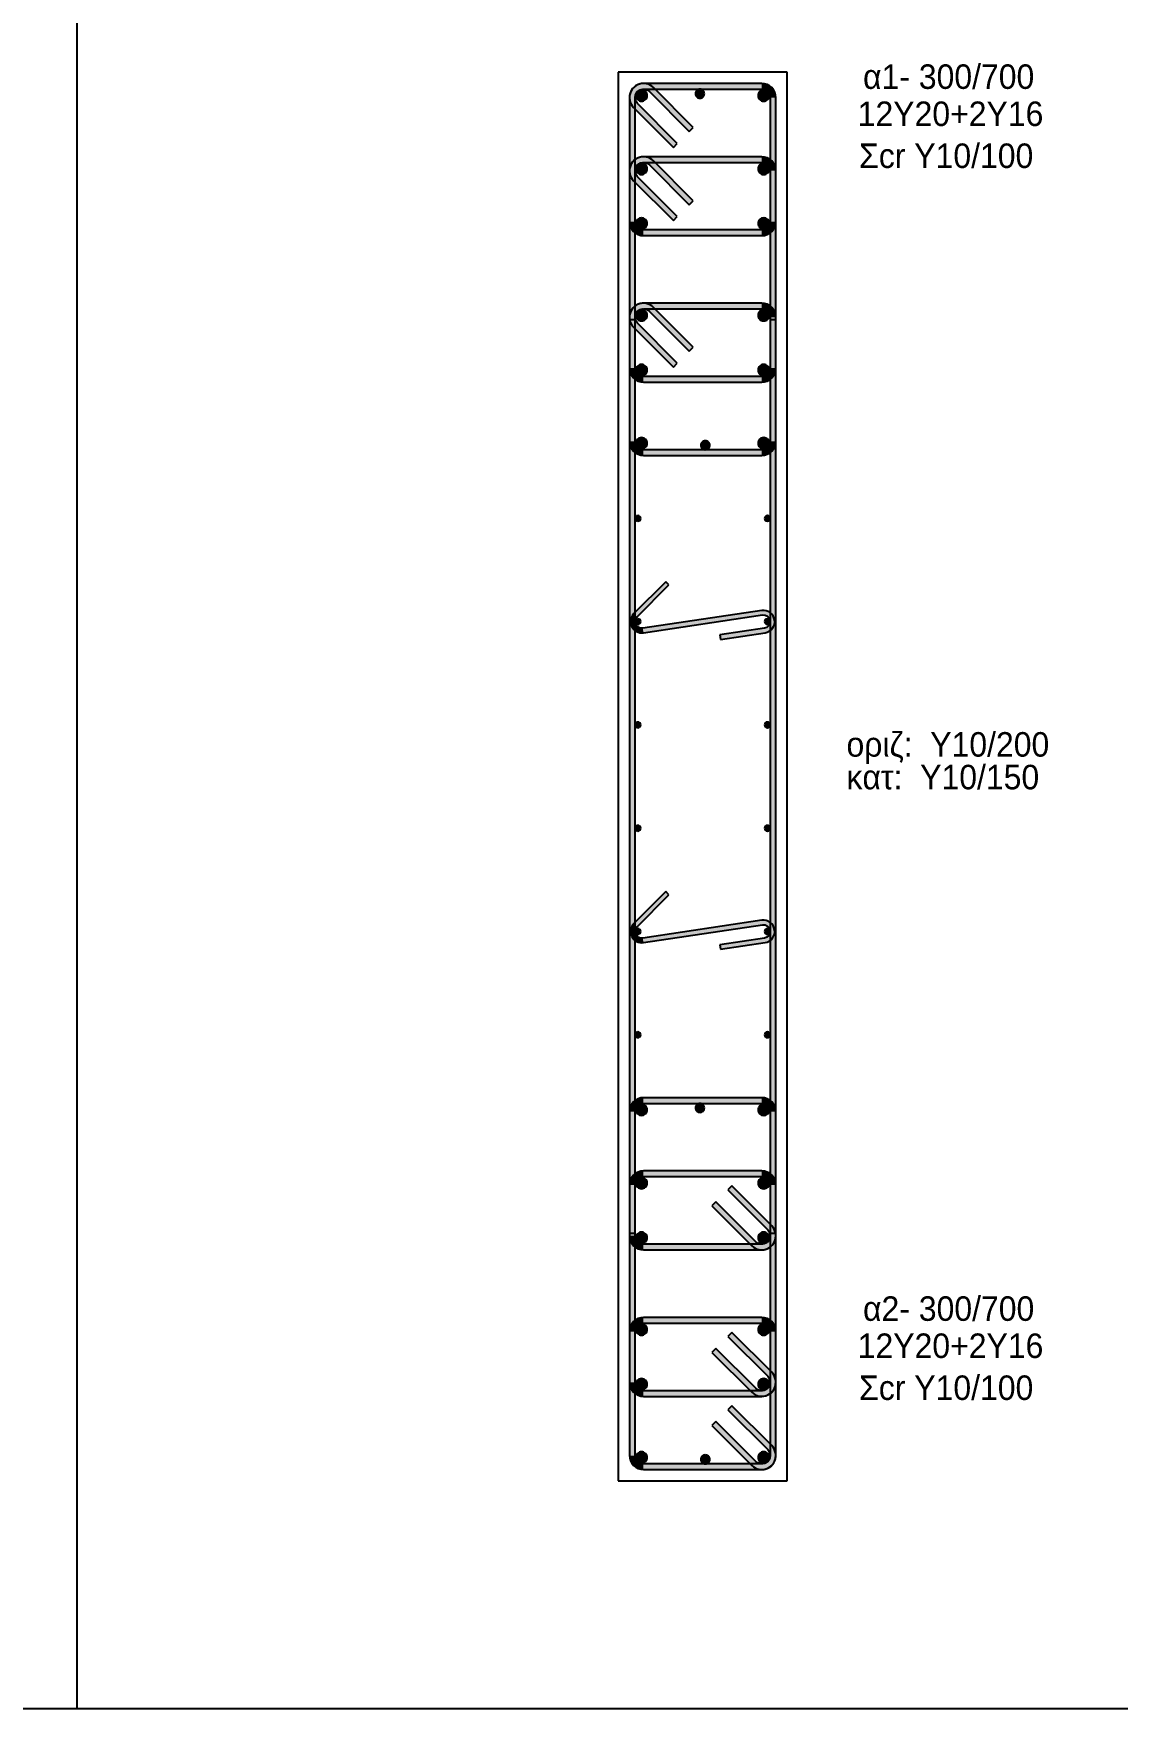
# Model space of a CAD drawing. Header units: millimetres. Extents: x -2171 to 1563, y -1758 to -1505.
# Drawn here: x -260.04 to -250.41, y -1615.62 to -1600.76 of the extents above; entities that cross this region are included whole.
import ezdxf

# ---------------------------------------------------------------- set-up
doc = ezdxf.new("R2010")
doc.units = ezdxf.units.MM
for name, color, linetype in [('Col_Det', 7, 'Continuous'), ('Col_Det_Fill', 7, 'Continuous'), ('Geo_Col_Pro_1', 7, 'Continuous')]:
    doc.layers.add(name, color=color, linetype=linetype)
doc.styles.add('S1Arl22_b_934_161', font='arial.ttf', dxfattribs={"width": 0.933629, "height": 0.002175})

msp = doc.modelspace()

# ---------------------------------------------------------------- hatches: boundary and pattern name
at = {"layer": 'Col_Det_Fill'}
for color, points in [(252, [(-254.5687, -1601.2713), (-254.5333, -1601.2359, 0.6681786), (-254.7467, -1601.3243), (-254.6967, -1601.3243, -0.6681786)]), (252, [(-254.6217, -1601.2493), (-254.6217, -1601.1993, 0.6681786), (-254.7101, -1601.4127), (-254.6748, -1601.3773, -0.6681786)]), (252, [(-253.5717, -1601.2493), (-253.5717, -1601.1993), (-254.6217, -1601.1993), (-254.6217, -1601.2493)]), (252, [(-254.2151, -1601.6248), (-254.1798, -1601.5895), (-254.5333, -1601.2359), (-254.5687, -1601.2713)]), (252, [(-253.4967, -1601.3243), (-253.4467, -1601.3243, 0.4142136), (-253.5717, -1601.1993), (-253.5717, -1601.2493, -0.4142136)]), (252, [(-254.6967, -1601.3243), (-254.7467, -1601.3243), (-254.7467, -1604.3743), (-254.6967, -1604.3743)]), (252, [(-254.6748, -1601.3773), (-254.7101, -1601.4127), (-254.3566, -1601.7662), (-254.3212, -1601.7309)]), (12, [(-254.6394, -1601.2566, 0.4142136), (-254.6894, -1601.3066, 0.4142136), (-254.6394, -1601.3566, 0.4142136), (-254.5894, -1601.3066, 0.4142136)]), (12, [(-254.1209, -1601.2493, 0.4142136), (-254.1609, -1601.2893, 0.4142136), (-254.1209, -1601.3293, 0.4142136), (-254.0809, -1601.2893, 0.4142136)]), (12, [(-253.5541, -1601.2566, 0.4142136), (-253.6041, -1601.3066, 0.4142136), (-253.5541, -1601.3566, 0.4142136), (-253.5041, -1601.3066, 0.4142136)]), (252, [(-253.4967, -1604.3743), (-253.4467, -1604.3743), (-253.4467, -1601.3243), (-253.4967, -1601.3243)]), (252, [(-254.5687, -1601.9213), (-254.5333, -1601.8859, 0.6681786), (-254.7467, -1601.9743), (-254.6967, -1601.9743, -0.6681786)]), (252, [(-254.6217, -1601.8993), (-254.6217, -1601.8493, 0.6681786), (-254.7101, -1602.0627), (-254.6748, -1602.0273, -0.6681786)]), (252, [(-254.6967, -1601.9743), (-254.7467, -1601.9743), (-254.7467, -1602.4243), (-254.6967, -1602.4243)]), (56, [(-254.6394, -1601.9066, 0.4142136), (-254.6894, -1601.9566, 0.4142136), (-254.6394, -1602.0066, 0.4142136), (-254.5894, -1601.9566, 0.4142136)]), (252, [(-253.5717, -1601.8993), (-253.5717, -1601.8493), (-254.6217, -1601.8493), (-254.6217, -1601.8993)]), (252, [(-254.2151, -1602.2748), (-254.1798, -1602.2395), (-254.5333, -1601.8859), (-254.5687, -1601.9213)]), (56, [(-253.5541, -1601.9066, 0.4142136), (-253.6041, -1601.9566, 0.4142136), (-253.5541, -1602.0066, 0.4142136), (-253.5041, -1601.9566, 0.4142136)]), (252, [(-253.4967, -1601.9743), (-253.4467, -1601.9743, 0.4142136), (-253.5717, -1601.8493), (-253.5717, -1601.8993, -0.4142136)]), (252, [(-253.4967, -1602.4243), (-253.4467, -1602.4243), (-253.4467, -1601.9743), (-253.4967, -1601.9743)]), (252, [(-254.6748, -1602.0273), (-254.7101, -1602.0627), (-254.3566, -1602.4162), (-254.3212, -1602.3809)]), (252, [(-254.6967, -1602.4243), (-254.7467, -1602.4243, 0.4142136), (-254.6217, -1602.5493), (-254.6217, -1602.4993, -0.4142136)]), (56, [(-254.6394, -1602.392, 0.4142136), (-254.6894, -1602.442, 0.4142136), (-254.6394, -1602.492, 0.4142136), (-254.5894, -1602.442, 0.4142136)]), (56, [(-253.5541, -1602.392, 0.4142136), (-253.6041, -1602.442, 0.4142136), (-253.5541, -1602.492, 0.4142136), (-253.5041, -1602.442, 0.4142136)]), (252, [(-253.5717, -1602.4993), (-253.5717, -1602.5493, 0.4142136), (-253.4467, -1602.4243), (-253.4967, -1602.4243, -0.4142136)]), (252, [(-254.6217, -1602.4993), (-254.6217, -1602.5493), (-253.5717, -1602.5493), (-253.5717, -1602.4993)]), (252, [(-254.5687, -1603.2213), (-254.5333, -1603.1859, 0.6681786), (-254.7467, -1603.2743), (-254.6967, -1603.2743, -0.6681786)]), (252, [(-254.6217, -1603.1993), (-254.6217, -1603.1493, 0.6681786), (-254.7101, -1603.3627), (-254.6748, -1603.3273, -0.6681786)]), (252, [(-253.5717, -1603.1993), (-253.5717, -1603.1493), (-254.6217, -1603.1493), (-254.6217, -1603.1993)]), (252, [(-253.4967, -1603.2743), (-253.4467, -1603.2743, 0.4142136), (-253.5717, -1603.1493), (-253.5717, -1603.1993, -0.4142136)]), (252, [(-254.6967, -1603.2743), (-254.7467, -1603.2743), (-254.7467, -1603.7243), (-254.6967, -1603.7243)]), (252, [(-254.6967, -1603.2978), (-254.7467, -1603.2978), (-254.7467, -1611.4008), (-254.6967, -1611.4008)]), (56, [(-254.6394, -1603.2066, 0.4142136), (-254.6894, -1603.2566, 0.4142136), (-254.6394, -1603.3066, 0.4142136), (-254.5894, -1603.2566, 0.4142136)]), (252, [(-254.2151, -1603.5748), (-254.1798, -1603.5395), (-254.5333, -1603.1859), (-254.5687, -1603.2213)]), (56, [(-253.5541, -1603.2066, 0.4142136), (-253.6041, -1603.2566, 0.4142136), (-253.5541, -1603.3066, 0.4142136), (-253.5041, -1603.2566, 0.4142136)]), (252, [(-253.4967, -1603.7243), (-253.4467, -1603.7243), (-253.4467, -1603.2743), (-253.4967, -1603.2743)]), (252, [(-253.4967, -1611.4008), (-253.4467, -1611.4008), (-253.4467, -1603.2978), (-253.4967, -1603.2978)]), (252, [(-254.6748, -1603.3273), (-254.7101, -1603.3627), (-254.3566, -1603.7162), (-254.3212, -1603.6809)]), (252, [(-254.6967, -1603.7243), (-254.7467, -1603.7243, 0.4142136), (-254.6217, -1603.8493), (-254.6217, -1603.7993, -0.4142136)]), (56, [(-254.6394, -1603.692, 0.4142136), (-254.6894, -1603.742, 0.4142136), (-254.6394, -1603.792, 0.4142136), (-254.5894, -1603.742, 0.4142136)]), (56, [(-253.5541, -1603.692, 0.4142136), (-253.6041, -1603.742, 0.4142136), (-253.5541, -1603.792, 0.4142136), (-253.5041, -1603.742, 0.4142136)]), (252, [(-253.5717, -1603.7993), (-253.5717, -1603.8493, 0.4142136), (-253.4467, -1603.7243), (-253.4967, -1603.7243, -0.4142136)]), (252, [(-254.6217, -1603.7993), (-254.6217, -1603.8493), (-253.5717, -1603.8493), (-253.5717, -1603.7993)]), (12, [(-254.6394, -1604.342, 0.4142136), (-254.6894, -1604.392, 0.4142136), (-254.6394, -1604.442, 0.4142136), (-254.5894, -1604.392, 0.4142136)]), (12, [(-253.5541, -1604.342, 0.4142136), (-253.6041, -1604.392, 0.4142136), (-253.5541, -1604.442, 0.4142136), (-253.5041, -1604.392, 0.4142136)]), (252, [(-254.6967, -1604.3743), (-254.7467, -1604.3743, 0.4142136), (-254.6217, -1604.4993), (-254.6217, -1604.4493, -0.4142136)]), (252, [(-254.6217, -1604.4493), (-254.6217, -1604.4993), (-253.5717, -1604.4993), (-253.5717, -1604.4493)]), (12, [(-254.0726, -1604.3693, 0.4142136), (-254.1126, -1604.4093, 0.4142136), (-254.0726, -1604.4493, 0.4142136), (-254.0326, -1604.4093, 0.4142136)]), (252, [(-253.5717, -1604.4493), (-253.5717, -1604.4993, 0.4142136), (-253.4467, -1604.3743), (-253.4967, -1604.3743, -0.4142136)]), (133, [(-254.6717, -1605.0831, 0.4142136), (-254.6467, -1605.0581, 0.4142136), (-254.6717, -1605.0331, 0.4142136), (-254.6967, -1605.0581, 0.4142136)]), (133, [(-253.5217, -1605.0831, 0.4142136), (-253.4967, -1605.0581, 0.4142136), (-253.5217, -1605.0331, 0.4142136), (-253.5467, -1605.0581, 0.4142136)]), (252, [(-254.7074, -1605.9039), (-254.6792, -1605.9322), (-254.3963, -1605.6493), (-254.4246, -1605.621)]), (252, [(-254.6219, -1606.0735), (-254.6278, -1606.0339, -0.7233449), (-254.6792, -1605.9322), (-254.7074, -1605.9039, 0.7233449)]), (133, [(-254.6717, -1605.9996, 0.4142136), (-254.6467, -1605.9746, 0.4142136), (-254.6717, -1605.9496, 0.4142136), (-254.6967, -1605.9746, 0.4142136)]), (252, [(-253.5656, -1605.9152), (-253.5715, -1605.8757), (-254.6278, -1606.0339), (-254.6219, -1606.0735)]), (252, [(-253.5478, -1606.0339), (-253.5419, -1606.0735, 1), (-253.5715, -1605.8757), (-253.5656, -1605.9152, -1)]), (133, [(-253.5217, -1605.9996, 0.4142136), (-253.4967, -1605.9746, 0.4142136), (-253.5217, -1605.9496, 0.4142136), (-253.5467, -1605.9746, 0.4142136)]), (252, [(-253.9434, -1606.0932), (-253.9375, -1606.1327), (-253.5419, -1606.0735), (-253.5478, -1606.0339)]), (133, [(-254.6717, -1606.9161, 0.4142136), (-254.6467, -1606.8911, 0.4142136), (-254.6717, -1606.8661, 0.4142136), (-254.6967, -1606.8911, 0.4142136)]), (133, [(-253.5217, -1606.9161, 0.4142136), (-253.4967, -1606.8911, 0.4142136), (-253.5217, -1606.8661, 0.4142136), (-253.5467, -1606.8911, 0.4142136)]), (133, [(-254.6717, -1607.8326, 0.4142136), (-254.6467, -1607.8076, 0.4142136), (-254.6717, -1607.7826, 0.4142136), (-254.6967, -1607.8076, 0.4142136)]), (133, [(-253.5217, -1607.8326, 0.4142136), (-253.4967, -1607.8076, 0.4142136), (-253.5217, -1607.7826, 0.4142136), (-253.5467, -1607.8076, 0.4142136)]), (252, [(-254.7074, -1608.6533), (-254.6792, -1608.6816), (-254.3963, -1608.3988), (-254.4246, -1608.3705)]), (252, [(-254.6219, -1608.8229), (-254.6278, -1608.7834, -0.7233449), (-254.6792, -1608.6816), (-254.7074, -1608.6533, 0.7233449)]), (252, [(-253.5656, -1608.6647), (-253.5715, -1608.6251), (-254.6278, -1608.7834), (-254.6219, -1608.8229)]), (252, [(-253.5478, -1608.7834), (-253.5419, -1608.8229, 1), (-253.5715, -1608.6251), (-253.5656, -1608.6647, -1)]), (133, [(-254.6717, -1608.7491, 0.4142136), (-254.6467, -1608.7241, 0.4142136), (-254.6717, -1608.6991, 0.4142136), (-254.6967, -1608.7241, 0.4142136)]), (252, [(-253.9434, -1608.8426), (-253.9375, -1608.8822), (-253.5419, -1608.8229), (-253.5478, -1608.7834)]), (133, [(-253.5217, -1608.7491, 0.4142136), (-253.4967, -1608.7241, 0.4142136), (-253.5217, -1608.6991, 0.4142136), (-253.5467, -1608.7241, 0.4142136)]), (133, [(-254.6717, -1609.6656, 0.4142136), (-254.6467, -1609.6406, 0.4142136), (-254.6717, -1609.6156, 0.4142136), (-254.6967, -1609.6406, 0.4142136)]), (133, [(-253.5217, -1609.6656, 0.4142136), (-253.4967, -1609.6406, 0.4142136), (-253.5217, -1609.6156, 0.4142136), (-253.5467, -1609.6406, 0.4142136)]), (252, [(-254.6217, -1610.2493), (-254.6217, -1610.1993, 0.4142136), (-254.7467, -1610.3243), (-254.6967, -1610.3243, -0.4142136)]), (12, [(-254.6394, -1610.3566, 0.4142136), (-254.5894, -1610.3066, 0.4142136), (-254.6394, -1610.2566, 0.4142136), (-254.6894, -1610.3066, 0.4142136)]), (252, [(-253.5717, -1610.2493), (-253.5717, -1610.1993), (-254.6217, -1610.1993), (-254.6217, -1610.2493)]), (12, [(-254.1209, -1610.3293, 0.4142136), (-254.0809, -1610.2893, 0.4142136), (-254.1209, -1610.2493, 0.4142136), (-254.1609, -1610.2893, 0.4142136)]), (12, [(-253.5541, -1610.3566, 0.4142136), (-253.5041, -1610.3066, 0.4142136), (-253.5541, -1610.2566, 0.4142136), (-253.6041, -1610.3066, 0.4142136)]), (252, [(-253.4967, -1610.3243), (-253.4467, -1610.3243, 0.4142136), (-253.5717, -1610.1993), (-253.5717, -1610.2493, -0.4142136)]), (252, [(-254.6967, -1610.3243), (-254.7467, -1610.3243), (-254.7467, -1613.3743), (-254.6967, -1613.3743)]), (252, [(-253.4967, -1613.3743), (-253.4467, -1613.3743), (-253.4467, -1610.3243), (-253.4967, -1610.3243)]), (252, [(-254.6217, -1610.8993), (-254.6217, -1610.8493, 0.4142136), (-254.7467, -1610.9743), (-254.6967, -1610.9743, -0.4142136)]), (252, [(-253.5717, -1610.8993), (-253.5717, -1610.8493), (-254.6217, -1610.8493), (-254.6217, -1610.8993)]), (252, [(-253.4967, -1610.9743), (-253.4467, -1610.9743, 0.4142136), (-253.5717, -1610.8493), (-253.5717, -1610.8993, -0.4142136)]), (252, [(-254.6967, -1610.9743), (-254.7467, -1610.9743), (-254.7467, -1611.4243), (-254.6967, -1611.4243)]), (56, [(-254.6394, -1611.0066, 0.4142136), (-254.5894, -1610.9566, 0.4142136), (-254.6394, -1610.9066, 0.4142136), (-254.6894, -1610.9566, 0.4142136)]), (252, [(-253.5187, -1611.3713), (-253.4833, -1611.3359), (-253.8369, -1610.9824), (-253.8723, -1611.0177)]), (56, [(-253.5541, -1611.0066, 0.4142136), (-253.5041, -1610.9566, 0.4142136), (-253.5541, -1610.9066, 0.4142136), (-253.6041, -1610.9566, 0.4142136)]), (252, [(-253.4967, -1611.4243), (-253.4467, -1611.4243), (-253.4467, -1610.9743), (-253.4967, -1610.9743)]), (252, [(-253.9783, -1611.1238), (-254.0137, -1611.1591), (-253.6601, -1611.5127), (-253.6248, -1611.4773)]), (252, [(-253.5717, -1611.4993), (-253.5717, -1611.5493, 0.6681786), (-253.4833, -1611.3359), (-253.5187, -1611.3713, -0.6681786)]), (252, [(-254.6967, -1611.4243), (-254.7467, -1611.4243, 0.4142136), (-254.6217, -1611.5493), (-254.6217, -1611.4993, -0.4142136)]), (56, [(-254.6394, -1611.492, 0.4142136), (-254.5894, -1611.442, 0.4142136), (-254.6394, -1611.392, 0.4142136), (-254.6894, -1611.442, 0.4142136)]), (252, [(-254.6217, -1611.4993), (-254.6217, -1611.5493), (-253.5717, -1611.5493), (-253.5717, -1611.4993)]), (252, [(-253.6248, -1611.4773), (-253.6601, -1611.5127, 0.6681786), (-253.4467, -1611.4243), (-253.4967, -1611.4243, -0.6681786)]), (56, [(-253.5541, -1611.492, 0.4142136), (-253.5041, -1611.442, 0.4142136), (-253.5541, -1611.392, 0.4142136), (-253.6041, -1611.442, 0.4142136)]), (252, [(-254.6217, -1612.1993), (-254.6217, -1612.1493, 0.4142136), (-254.7467, -1612.2743), (-254.6967, -1612.2743, -0.4142136)]), (56, [(-254.6394, -1612.3066, 0.4142136), (-254.5894, -1612.2566, 0.4142136), (-254.6394, -1612.2066, 0.4142136), (-254.6894, -1612.2566, 0.4142136)]), (252, [(-253.5717, -1612.1993), (-253.5717, -1612.1493), (-254.6217, -1612.1493), (-254.6217, -1612.1993)]), (56, [(-253.5541, -1612.3066, 0.4142136), (-253.5041, -1612.2566, 0.4142136), (-253.5541, -1612.2066, 0.4142136), (-253.6041, -1612.2566, 0.4142136)]), (252, [(-253.4967, -1612.2743), (-253.4467, -1612.2743, 0.4142136), (-253.5717, -1612.1493), (-253.5717, -1612.1993, -0.4142136)]), (252, [(-254.6967, -1612.2743), (-254.7467, -1612.2743), (-254.7467, -1612.7243), (-254.6967, -1612.7243)]), (252, [(-253.5187, -1612.6713), (-253.4833, -1612.6359), (-253.8369, -1612.2824), (-253.8723, -1612.3177)]), (252, [(-253.4967, -1612.7243), (-253.4467, -1612.7243), (-253.4467, -1612.2743), (-253.4967, -1612.2743)]), (252, [(-253.9783, -1612.4238), (-254.0137, -1612.4591), (-253.6601, -1612.8127), (-253.6248, -1612.7773)]), (252, [(-253.5717, -1612.7993), (-253.5717, -1612.8493, 0.6681786), (-253.4833, -1612.6359), (-253.5187, -1612.6713, -0.6681786)]), (252, [(-254.6967, -1612.7243), (-254.7467, -1612.7243, 0.4142136), (-254.6217, -1612.8493), (-254.6217, -1612.7993, -0.4142136)]), (56, [(-254.6394, -1612.792, 0.4142136), (-254.5894, -1612.742, 0.4142136), (-254.6394, -1612.692, 0.4142136), (-254.6894, -1612.742, 0.4142136)]), (252, [(-254.6217, -1612.7993), (-254.6217, -1612.8493), (-253.5717, -1612.8493), (-253.5717, -1612.7993)]), (252, [(-253.6248, -1612.7773), (-253.6601, -1612.8127, 0.6681786), (-253.4467, -1612.7243), (-253.4967, -1612.7243, -0.6681786)]), (56, [(-253.5541, -1612.792, 0.4142136), (-253.5041, -1612.742, 0.4142136), (-253.5541, -1612.692, 0.4142136), (-253.6041, -1612.742, 0.4142136)]), (252, [(-253.5187, -1613.3213), (-253.4833, -1613.2859), (-253.8369, -1612.9324), (-253.8723, -1612.9677)]), (252, [(-253.9783, -1613.0738), (-254.0137, -1613.1091), (-253.6601, -1613.4627), (-253.6248, -1613.4273)]), (252, [(-254.6967, -1613.3743), (-254.7467, -1613.3743, 0.4142136), (-254.6217, -1613.4993), (-254.6217, -1613.4493, -0.4142136)]), (12, [(-254.6394, -1613.442, 0.4142136), (-254.5894, -1613.392, 0.4142136), (-254.6394, -1613.342, 0.4142136), (-254.6894, -1613.392, 0.4142136)]), (12, [(-254.0726, -1613.4493, 0.4142136), (-254.0326, -1613.4093, 0.4142136), (-254.0726, -1613.3693, 0.4142136), (-254.1126, -1613.4093, 0.4142136)]), (252, [(-253.6248, -1613.4273), (-253.6601, -1613.4627, 0.6681786), (-253.4467, -1613.3743), (-253.4967, -1613.3743, -0.6681786)]), (12, [(-253.5541, -1613.442, 0.4142136), (-253.5041, -1613.392, 0.4142136), (-253.5541, -1613.342, 0.4142136), (-253.6041, -1613.392, 0.4142136)]), (252, [(-253.5717, -1613.4493), (-253.5717, -1613.4993, 0.6681786), (-253.4833, -1613.2859), (-253.5187, -1613.3213, -0.6681786)]), (252, [(-254.6217, -1613.4493), (-254.6217, -1613.4993), (-253.5717, -1613.4993), (-253.5717, -1613.4493)])]:
    msp.add_hatch(color=color, dxfattribs=at).paths.add_polyline_path(points)

# ---------------------------------------------------------------- linework, layer by layer
at = {"layer": 'Col_Det', "color": 7}
for points in [[(-253.3467, -1601.0993), (-254.8467, -1601.0993)], [(-254.8467, -1601.0993), (-254.8467, -1613.5993)], [(-253.5717, -1601.1993), (-254.6217, -1601.1993)], [(-254.1798, -1601.5895), (-254.5333, -1601.2359)], [(-253.3467, -1613.5993), (-253.3467, -1601.0993)], [(-254.7467, -1601.3243), (-254.7467, -1604.3743)], [(-254.6967, -1604.3743), (-254.6967, -1601.3243)], [(-254.3212, -1601.7309), (-254.6748, -1601.3773)], [(-254.6217, -1601.2493), (-253.5717, -1601.2493)], [(-254.5687, -1601.2713), (-254.2151, -1601.6248)], [(-253.4967, -1601.3243), (-253.4967, -1604.3743)], [(-253.4467, -1604.3743), (-253.4467, -1601.3243)], [(-254.7101, -1601.4127), (-254.3566, -1601.7662)], [(-254.2151, -1601.6248), (-254.1798, -1601.5895)], [(-254.3566, -1601.7662), (-254.3212, -1601.7309)], [(-254.7467, -1601.9743), (-254.7467, -1602.4243)], [(-254.6967, -1602.4243), (-254.6967, -1601.9743)], [(-253.5717, -1601.8493), (-254.6217, -1601.8493)], [(-254.6217, -1601.8993), (-253.5717, -1601.8993)], [(-254.5687, -1601.9213), (-254.2151, -1602.2748)], [(-254.1798, -1602.2395), (-254.5333, -1601.8859)], [(-253.4967, -1601.9743), (-253.4967, -1602.4243)], [(-253.4467, -1602.4243), (-253.4467, -1601.9743)], [(-254.7101, -1602.0627), (-254.3566, -1602.4162)], [(-254.3212, -1602.3809), (-254.6748, -1602.0273)], [(-254.2151, -1602.2748), (-254.1798, -1602.2395)], [(-254.3566, -1602.4162), (-254.3212, -1602.3809)], [(-253.5717, -1602.4993), (-254.6217, -1602.4993)], [(-254.6217, -1602.5493), (-253.5717, -1602.5493)], [(-253.5717, -1603.1493), (-254.6217, -1603.1493)], [(-254.7467, -1603.2743), (-254.7467, -1603.7243)], [(-254.6967, -1603.2978), (-254.7467, -1603.2978)], [(-254.7467, -1603.2978), (-254.7467, -1611.4008)], [(-254.6967, -1603.7243), (-254.6967, -1603.2743)], [(-254.6967, -1611.4008), (-254.6967, -1603.2978)], [(-254.6217, -1603.1993), (-253.5717, -1603.1993)], [(-254.5687, -1603.2213), (-254.2151, -1603.5748)], [(-254.1798, -1603.5395), (-254.5333, -1603.1859)], [(-253.4967, -1603.2743), (-253.4967, -1603.7243)], [(-253.4467, -1603.2978), (-253.4967, -1603.2978)], [(-253.4967, -1603.2978), (-253.4967, -1611.4008)], [(-253.4467, -1603.7243), (-253.4467, -1603.2743)], [(-253.4467, -1611.4008), (-253.4467, -1603.2978)], [(-254.7101, -1603.3627), (-254.3566, -1603.7162)], [(-254.3212, -1603.6809), (-254.6748, -1603.3273)], [(-254.2151, -1603.5748), (-254.1798, -1603.5395)], [(-254.3566, -1603.7162), (-254.3212, -1603.6809)], [(-253.5717, -1603.7993), (-254.6217, -1603.7993)], [(-254.6217, -1603.8493), (-253.5717, -1603.8493)], [(-253.5717, -1604.4493), (-254.6217, -1604.4493)], [(-254.6217, -1604.4993), (-253.5717, -1604.4993)], [(-254.4246, -1605.621), (-254.7074, -1605.9039)], [(-254.6792, -1605.9322), (-254.3963, -1605.6493)], [(-254.3963, -1605.6493), (-254.4246, -1605.621)], [(-253.5715, -1605.8757), (-254.6278, -1606.0339)], [(-254.6219, -1606.0735), (-253.5656, -1605.9152)], [(-253.5478, -1606.0339), (-253.9434, -1606.0932)], [(-253.9434, -1606.0932), (-253.9375, -1606.1327)], [(-253.9375, -1606.1327), (-253.5419, -1606.0735)], [(-254.4246, -1608.3705), (-254.7074, -1608.6533)], [(-254.3963, -1608.3988), (-254.4246, -1608.3705)], [(-254.6792, -1608.6816), (-254.3963, -1608.3988)], [(-253.5715, -1608.6251), (-254.6278, -1608.7834)], [(-254.6219, -1608.8229), (-253.5656, -1608.6647)], [(-253.5478, -1608.7834), (-253.9434, -1608.8426)], [(-253.9375, -1608.8822), (-253.5419, -1608.8229)], [(-253.9434, -1608.8426), (-253.9375, -1608.8822)], [(-253.5717, -1610.1993), (-254.6217, -1610.1993)], [(-254.6217, -1610.2493), (-253.5717, -1610.2493)], [(-254.7467, -1610.3243), (-254.7467, -1613.3743)], [(-254.6967, -1613.3743), (-254.6967, -1610.3243)], [(-253.4967, -1610.3243), (-253.4967, -1613.3743)], [(-253.4467, -1613.3743), (-253.4467, -1610.3243)], [(-253.5717, -1610.8493), (-254.6217, -1610.8493)], [(-254.6217, -1610.8993), (-253.5717, -1610.8993)], [(-254.7467, -1610.9743), (-254.7467, -1611.4243)], [(-254.6967, -1611.4243), (-254.6967, -1610.9743)], [(-253.8369, -1610.9824), (-253.8723, -1611.0177)], [(-253.8723, -1611.0177), (-253.5187, -1611.3713)], [(-253.4833, -1611.3359), (-253.8369, -1610.9824)], [(-253.4967, -1610.9743), (-253.4967, -1611.4243)], [(-253.4467, -1611.4243), (-253.4467, -1610.9743)], [(-253.9783, -1611.1238), (-254.0137, -1611.1591)], [(-254.0137, -1611.1591), (-253.6601, -1611.5127)], [(-253.6248, -1611.4773), (-253.9783, -1611.1238)], [(-254.7467, -1611.4008), (-254.6967, -1611.4008)], [(-253.5717, -1611.4993), (-254.6217, -1611.4993)], [(-253.4967, -1611.4008), (-253.4467, -1611.4008)], [(-254.6217, -1611.5493), (-253.5717, -1611.5493)], [(-253.5717, -1612.1493), (-254.6217, -1612.1493)], [(-254.6217, -1612.1993), (-253.5717, -1612.1993)], [(-254.7467, -1612.2743), (-254.7467, -1612.7243)], [(-254.6967, -1612.7243), (-254.6967, -1612.2743)], [(-253.8369, -1612.2824), (-253.8723, -1612.3177)], [(-253.8723, -1612.3177), (-253.5187, -1612.6713)], [(-253.4833, -1612.6359), (-253.8369, -1612.2824)], [(-253.4967, -1612.2743), (-253.4967, -1612.7243)], [(-253.4467, -1612.7243), (-253.4467, -1612.2743)], [(-253.9783, -1612.4238), (-254.0137, -1612.4591)], [(-254.0137, -1612.4591), (-253.6601, -1612.8127)], [(-253.6248, -1612.7773), (-253.9783, -1612.4238)], [(-253.5717, -1612.7993), (-254.6217, -1612.7993)], [(-254.6217, -1612.8493), (-253.5717, -1612.8493)], [(-253.8369, -1612.9324), (-253.8723, -1612.9677)], [(-253.8723, -1612.9677), (-253.5187, -1613.3213)], [(-253.4833, -1613.2859), (-253.8369, -1612.9324)], [(-253.9783, -1613.0738), (-254.0137, -1613.1091)], [(-254.0137, -1613.1091), (-253.6601, -1613.4627)], [(-253.6248, -1613.4273), (-253.9783, -1613.0738)], [(-253.5717, -1613.4493), (-254.6217, -1613.4493)], [(-254.6217, -1613.4993), (-253.5717, -1613.4993)], [(-254.8467, -1613.5993), (-253.3467, -1613.5993)]]:
    msp.add_lwpolyline(points, dxfattribs=at)
for points in [[(-254.5333, -1601.2359, 0.6681786), (-254.7467, -1601.3243)], [(-254.6217, -1601.1993, 0.6681786), (-254.7101, -1601.4127)], [(-253.4467, -1601.3243, 0.4142136), (-253.5717, -1601.1993)], [(-254.6967, -1601.3243, -0.6681786), (-254.5687, -1601.2713, -0.6681786)], [(-254.6748, -1601.3773, -0.6681786), (-254.6217, -1601.2493, -0.6681786)], [(-254.6394, -1601.2566, 0.4142136), (-254.6894, -1601.3066, 0.4142136)], [(-254.6894, -1601.3066, 0.4142136), (-254.6394, -1601.3566, 0.4142136)], [(-254.5894, -1601.3066, 0.4142136), (-254.6394, -1601.2566, 0.4142136)], [(-254.6394, -1601.3566, 0.4142136), (-254.5894, -1601.3066, 0.4142136)], [(-254.1209, -1601.2493, 0.4142136), (-254.1609, -1601.2893, 0.4142136)], [(-254.1609, -1601.2893, 0.4142136), (-254.1209, -1601.3293, 0.4142136)], [(-254.0809, -1601.2893, 0.4142136), (-254.1209, -1601.2493, 0.4142136)], [(-254.1209, -1601.3293, 0.4142136), (-254.0809, -1601.2893, 0.4142136)], [(-253.5541, -1601.2566, 0.4142136), (-253.6041, -1601.3066, 0.4142136)], [(-253.6041, -1601.3066, 0.4142136), (-253.5541, -1601.3566, 0.4142136)], [(-253.5717, -1601.2493, -0.4142136), (-253.4967, -1601.3243, -0.4142136)], [(-253.5041, -1601.3066, 0.4142136), (-253.5541, -1601.2566, 0.4142136)], [(-253.5541, -1601.3566, 0.4142136), (-253.5041, -1601.3066, 0.4142136)], [(-254.5333, -1601.8859, 0.6681786), (-254.7467, -1601.9743)], [(-254.6217, -1601.8493, 0.6681786), (-254.7101, -1602.0627)], [(-254.6967, -1601.9743, -0.6681786), (-254.5687, -1601.9213, -0.6681786)], [(-254.6748, -1602.0273, -0.6681786), (-254.6217, -1601.8993, -0.6681786)], [(-254.6394, -1601.9066, 0.4142136), (-254.6894, -1601.9566, 0.4142136)], [(-254.6894, -1601.9566, 0.4142136), (-254.6394, -1602.0066, 0.4142136)], [(-254.5894, -1601.9566, 0.4142136), (-254.6394, -1601.9066, 0.4142136)], [(-254.6394, -1602.0066, 0.4142136), (-254.5894, -1601.9566, 0.4142136)], [(-253.5541, -1601.9066, 0.4142136), (-253.6041, -1601.9566, 0.4142136)], [(-253.6041, -1601.9566, 0.4142136), (-253.5541, -1602.0066, 0.4142136)], [(-253.4467, -1601.9743, 0.4142136), (-253.5717, -1601.8493)], [(-253.5717, -1601.8993, -0.4142136), (-253.4967, -1601.9743, -0.4142136)], [(-253.5041, -1601.9566, 0.4142136), (-253.5541, -1601.9066, 0.4142136)], [(-253.5541, -1602.0066, 0.4142136), (-253.5041, -1601.9566, 0.4142136)], [(-254.7467, -1602.4243, 0.4142136), (-254.6217, -1602.5493)], [(-254.6217, -1602.4993, -0.4142136), (-254.6967, -1602.4243, -0.4142136)], [(-254.6394, -1602.392, 0.4142136), (-254.6894, -1602.442, 0.4142136)], [(-254.5894, -1602.442, 0.4142136), (-254.6394, -1602.392, 0.4142136)], [(-253.5541, -1602.392, 0.4142136), (-253.6041, -1602.442, 0.4142136)], [(-253.5717, -1602.5493, 0.4142136), (-253.4467, -1602.4243)], [(-253.4967, -1602.4243, -0.4142136), (-253.5717, -1602.4993, -0.4142136)], [(-253.5041, -1602.442, 0.4142136), (-253.5541, -1602.392, 0.4142136)], [(-254.6894, -1602.442, 0.4142136), (-254.6394, -1602.492, 0.4142136)], [(-254.6394, -1602.492, 0.4142136), (-254.5894, -1602.442, 0.4142136)], [(-253.6041, -1602.442, 0.4142136), (-253.5541, -1602.492, 0.4142136)], [(-253.5541, -1602.492, 0.4142136), (-253.5041, -1602.442, 0.4142136)], [(-254.5333, -1603.1859, 0.6681786), (-254.7467, -1603.2743)], [(-254.6217, -1603.1493, 0.6681786), (-254.7101, -1603.3627)], [(-253.4467, -1603.2743, 0.4142136), (-253.5717, -1603.1493)], [(-254.6967, -1603.2743, -0.6681786), (-254.5687, -1603.2213, -0.6681786)], [(-254.6748, -1603.3273, -0.6681786), (-254.6217, -1603.1993, -0.6681786)], [(-254.6394, -1603.2066, 0.4142136), (-254.6894, -1603.2566, 0.4142136)], [(-254.6894, -1603.2566, 0.4142136), (-254.6394, -1603.3066, 0.4142136)], [(-254.5894, -1603.2566, 0.4142136), (-254.6394, -1603.2066, 0.4142136)], [(-254.6394, -1603.3066, 0.4142136), (-254.5894, -1603.2566, 0.4142136)], [(-253.5541, -1603.2066, 0.4142136), (-253.6041, -1603.2566, 0.4142136)], [(-253.6041, -1603.2566, 0.4142136), (-253.5541, -1603.3066, 0.4142136)], [(-253.5717, -1603.1993, -0.4142136), (-253.4967, -1603.2743, -0.4142136)], [(-253.5041, -1603.2566, 0.4142136), (-253.5541, -1603.2066, 0.4142136)], [(-253.5541, -1603.3066, 0.4142136), (-253.5041, -1603.2566, 0.4142136)], [(-254.7467, -1603.7243, 0.4142136), (-254.6217, -1603.8493)], [(-254.6217, -1603.7993, -0.4142136), (-254.6967, -1603.7243, -0.4142136)], [(-254.6394, -1603.692, 0.4142136), (-254.6894, -1603.742, 0.4142136)], [(-254.6894, -1603.742, 0.4142136), (-254.6394, -1603.792, 0.4142136)], [(-254.5894, -1603.742, 0.4142136), (-254.6394, -1603.692, 0.4142136)], [(-254.6394, -1603.792, 0.4142136), (-254.5894, -1603.742, 0.4142136)], [(-253.5541, -1603.692, 0.4142136), (-253.6041, -1603.742, 0.4142136)], [(-253.6041, -1603.742, 0.4142136), (-253.5541, -1603.792, 0.4142136)], [(-253.5717, -1603.8493, 0.4142136), (-253.4467, -1603.7243)], [(-253.4967, -1603.7243, -0.4142136), (-253.5717, -1603.7993, -0.4142136)], [(-253.5041, -1603.742, 0.4142136), (-253.5541, -1603.692, 0.4142136)], [(-253.5541, -1603.792, 0.4142136), (-253.5041, -1603.742, 0.4142136)], [(-254.6394, -1604.342, 0.4142136), (-254.6894, -1604.392, 0.4142136)], [(-254.5894, -1604.392, 0.4142136), (-254.6394, -1604.342, 0.4142136)], [(-253.5541, -1604.342, 0.4142136), (-253.6041, -1604.392, 0.4142136)], [(-253.5041, -1604.392, 0.4142136), (-253.5541, -1604.342, 0.4142136)], [(-254.7467, -1604.3743, 0.4142136), (-254.6217, -1604.4993)], [(-254.6217, -1604.4493, -0.4142136), (-254.6967, -1604.3743, -0.4142136)], [(-254.6894, -1604.392, 0.4142136), (-254.6394, -1604.442, 0.4142136)], [(-254.6394, -1604.442, 0.4142136), (-254.5894, -1604.392, 0.4142136)], [(-254.0726, -1604.3693, 0.4142136), (-254.1126, -1604.4093, 0.4142136)], [(-254.1126, -1604.4093, 0.4142136), (-254.0726, -1604.4493, 0.4142136)], [(-254.0326, -1604.4093, 0.4142136), (-254.0726, -1604.3693, 0.4142136)], [(-254.0726, -1604.4493, 0.4142136), (-254.0326, -1604.4093, 0.4142136)], [(-253.6041, -1604.392, 0.4142136), (-253.5541, -1604.442, 0.4142136)], [(-253.5717, -1604.4993, 0.4142136), (-253.4467, -1604.3743)], [(-253.4967, -1604.3743, -0.4142136), (-253.5717, -1604.4493, -0.4142136)], [(-253.5541, -1604.442, 0.4142136), (-253.5041, -1604.392, 0.4142136)], [(-254.6717, -1605.0331, 0.4142136), (-254.6967, -1605.0581, 0.4142136)], [(-254.6967, -1605.0581, 0.4142136), (-254.6717, -1605.0831, 0.4142136)], [(-254.6467, -1605.0581, 0.4142136), (-254.6717, -1605.0331, 0.4142136)], [(-254.6717, -1605.0831, 0.4142136), (-254.6467, -1605.0581, 0.4142136)], [(-253.5217, -1605.0331, 0.4142136), (-253.5467, -1605.0581, 0.4142136)], [(-253.5467, -1605.0581, 0.4142136), (-253.5217, -1605.0831, 0.4142136)], [(-253.4967, -1605.0581, 0.4142136), (-253.5217, -1605.0331, 0.4142136)], [(-253.5217, -1605.0831, 0.4142136), (-253.4967, -1605.0581, 0.4142136)], [(-254.7074, -1605.9039, 0.7233449), (-254.6219, -1606.0735, 0.7233449)], [(-254.6278, -1606.0339, -0.7233449), (-254.6792, -1605.9322)], [(-254.6717, -1605.9496, 0.4142136), (-254.6967, -1605.9746, 0.4142136)], [(-254.6967, -1605.9746, 0.4142136), (-254.6717, -1605.9996, 0.4142136)], [(-254.6467, -1605.9746, 0.4142136), (-254.6717, -1605.9496, 0.4142136)], [(-254.6717, -1605.9996, 0.4142136), (-254.6467, -1605.9746, 0.4142136)], [(-253.5419, -1606.0735, 1), (-253.5715, -1605.8757)], [(-253.5656, -1605.9152, -1), (-253.5478, -1606.0339, -1)], [(-253.5217, -1605.9496, 0.4142136), (-253.5467, -1605.9746, 0.4142136)], [(-253.5467, -1605.9746, 0.4142136), (-253.5217, -1605.9996, 0.4142136)], [(-253.4967, -1605.9746, 0.4142136), (-253.5217, -1605.9496, 0.4142136)], [(-253.5217, -1605.9996, 0.4142136), (-253.4967, -1605.9746, 0.4142136)], [(-254.6717, -1606.8661, 0.4142136), (-254.6967, -1606.8911, 0.4142136)], [(-254.6967, -1606.8911, 0.4142136), (-254.6717, -1606.9161, 0.4142136)], [(-254.6467, -1606.8911, 0.4142136), (-254.6717, -1606.8661, 0.4142136)], [(-254.6717, -1606.9161, 0.4142136), (-254.6467, -1606.8911, 0.4142136)], [(-253.5217, -1606.8661, 0.4142136), (-253.5467, -1606.8911, 0.4142136)], [(-253.5467, -1606.8911, 0.4142136), (-253.5217, -1606.9161, 0.4142136)], [(-253.4967, -1606.8911, 0.4142136), (-253.5217, -1606.8661, 0.4142136)], [(-253.5217, -1606.9161, 0.4142136), (-253.4967, -1606.8911, 0.4142136)], [(-254.6717, -1607.7826, 0.4142136), (-254.6967, -1607.8076, 0.4142136)], [(-254.6467, -1607.8076, 0.4142136), (-254.6717, -1607.7826, 0.4142136)], [(-253.5217, -1607.7826, 0.4142136), (-253.5467, -1607.8076, 0.4142136)], [(-253.4967, -1607.8076, 0.4142136), (-253.5217, -1607.7826, 0.4142136)], [(-254.6967, -1607.8076, 0.4142136), (-254.6717, -1607.8326, 0.4142136)], [(-254.6717, -1607.8326, 0.4142136), (-254.6467, -1607.8076, 0.4142136)], [(-253.5467, -1607.8076, 0.4142136), (-253.5217, -1607.8326, 0.4142136)], [(-253.5217, -1607.8326, 0.4142136), (-253.4967, -1607.8076, 0.4142136)], [(-254.7074, -1608.6533, 0.7233449), (-254.6219, -1608.8229, 0.7233449)], [(-253.5419, -1608.8229, 1), (-253.5715, -1608.6251)], [(-253.5656, -1608.6647, -1), (-253.5478, -1608.7834, -1)], [(-254.6278, -1608.7834, -0.7233449), (-254.6792, -1608.6816)], [(-254.6717, -1608.6991, 0.4142136), (-254.6967, -1608.7241, 0.4142136)], [(-254.6967, -1608.7241, 0.4142136), (-254.6717, -1608.7491, 0.4142136)], [(-254.6467, -1608.7241, 0.4142136), (-254.6717, -1608.6991, 0.4142136)], [(-254.6717, -1608.7491, 0.4142136), (-254.6467, -1608.7241, 0.4142136)], [(-253.5217, -1608.6991, 0.4142136), (-253.5467, -1608.7241, 0.4142136)], [(-253.5467, -1608.7241, 0.4142136), (-253.5217, -1608.7491, 0.4142136)], [(-253.4967, -1608.7241, 0.4142136), (-253.5217, -1608.6991, 0.4142136)], [(-253.5217, -1608.7491, 0.4142136), (-253.4967, -1608.7241, 0.4142136)], [(-254.6717, -1609.6156, 0.4142136), (-254.6967, -1609.6406, 0.4142136)], [(-254.6967, -1609.6406, 0.4142136), (-254.6717, -1609.6656, 0.4142136)], [(-254.6467, -1609.6406, 0.4142136), (-254.6717, -1609.6156, 0.4142136)], [(-254.6717, -1609.6656, 0.4142136), (-254.6467, -1609.6406, 0.4142136)], [(-253.5217, -1609.6156, 0.4142136), (-253.5467, -1609.6406, 0.4142136)], [(-253.5467, -1609.6406, 0.4142136), (-253.5217, -1609.6656, 0.4142136)], [(-253.4967, -1609.6406, 0.4142136), (-253.5217, -1609.6156, 0.4142136)], [(-253.5217, -1609.6656, 0.4142136), (-253.4967, -1609.6406, 0.4142136)], [(-254.6217, -1610.1993, 0.4142136), (-254.7467, -1610.3243)], [(-254.6967, -1610.3243, -0.4142136), (-254.6217, -1610.2493, -0.4142136)], [(-254.6394, -1610.2566, 0.4142136), (-254.6894, -1610.3066, 0.4142136)], [(-254.6894, -1610.3066, 0.4142136), (-254.6394, -1610.3566, 0.4142136)], [(-254.5894, -1610.3066, 0.4142136), (-254.6394, -1610.2566, 0.4142136)], [(-254.6394, -1610.3566, 0.4142136), (-254.5894, -1610.3066, 0.4142136)], [(-254.1209, -1610.2493, 0.4142136), (-254.1609, -1610.2893, 0.4142136)], [(-254.1609, -1610.2893, 0.4142136), (-254.1209, -1610.3293, 0.4142136)], [(-254.0809, -1610.2893, 0.4142136), (-254.1209, -1610.2493, 0.4142136)], [(-254.1209, -1610.3293, 0.4142136), (-254.0809, -1610.2893, 0.4142136)], [(-253.5541, -1610.2566, 0.4142136), (-253.6041, -1610.3066, 0.4142136)], [(-253.6041, -1610.3066, 0.4142136), (-253.5541, -1610.3566, 0.4142136)], [(-253.4467, -1610.3243, 0.4142136), (-253.5717, -1610.1993)], [(-253.5717, -1610.2493, -0.4142136), (-253.4967, -1610.3243, -0.4142136)], [(-253.5041, -1610.3066, 0.4142136), (-253.5541, -1610.2566, 0.4142136)], [(-253.5541, -1610.3566, 0.4142136), (-253.5041, -1610.3066, 0.4142136)], [(-254.6217, -1610.8493, 0.4142136), (-254.7467, -1610.9743)], [(-254.6967, -1610.9743, -0.4142136), (-254.6217, -1610.8993, -0.4142136)], [(-253.4467, -1610.9743, 0.4142136), (-253.5717, -1610.8493)], [(-253.5717, -1610.8993, -0.4142136), (-253.4967, -1610.9743, -0.4142136)], [(-254.6394, -1610.9066, 0.4142136), (-254.6894, -1610.9566, 0.4142136)], [(-254.6894, -1610.9566, 0.4142136), (-254.6394, -1611.0066, 0.4142136)], [(-254.5894, -1610.9566, 0.4142136), (-254.6394, -1610.9066, 0.4142136)], [(-254.6394, -1611.0066, 0.4142136), (-254.5894, -1610.9566, 0.4142136)], [(-253.5541, -1610.9066, 0.4142136), (-253.6041, -1610.9566, 0.4142136)], [(-253.6041, -1610.9566, 0.4142136), (-253.5541, -1611.0066, 0.4142136)], [(-253.5041, -1610.9566, 0.4142136), (-253.5541, -1610.9066, 0.4142136)], [(-253.5541, -1611.0066, 0.4142136), (-253.5041, -1610.9566, 0.4142136)], [(-253.5717, -1611.5493, 0.6681786), (-253.4833, -1611.3359)], [(-254.7467, -1611.4243, 0.4142136), (-254.6217, -1611.5493)], [(-254.6217, -1611.4993, -0.4142136), (-254.6967, -1611.4243, -0.4142136)], [(-254.6394, -1611.392, 0.4142136), (-254.6894, -1611.442, 0.4142136)], [(-254.6894, -1611.442, 0.4142136), (-254.6394, -1611.492, 0.4142136)], [(-254.5894, -1611.442, 0.4142136), (-254.6394, -1611.392, 0.4142136)], [(-254.6394, -1611.492, 0.4142136), (-254.5894, -1611.442, 0.4142136)], [(-253.6601, -1611.5127, 0.6681786), (-253.4467, -1611.4243)], [(-253.4967, -1611.4243, -0.6681786), (-253.6248, -1611.4773, -0.6681786)], [(-253.5541, -1611.392, 0.4142136), (-253.6041, -1611.442, 0.4142136)], [(-253.6041, -1611.442, 0.4142136), (-253.5541, -1611.492, 0.4142136)], [(-253.5187, -1611.3713, -0.6681786), (-253.5717, -1611.4993, -0.6681786)], [(-253.5041, -1611.442, 0.4142136), (-253.5541, -1611.392, 0.4142136)], [(-253.5541, -1611.492, 0.4142136), (-253.5041, -1611.442, 0.4142136)], [(-254.6217, -1612.1493, 0.4142136), (-254.7467, -1612.2743)], [(-254.6967, -1612.2743, -0.4142136), (-254.6217, -1612.1993, -0.4142136)], [(-254.6394, -1612.2066, 0.4142136), (-254.6894, -1612.2566, 0.4142136)], [(-254.5894, -1612.2566, 0.4142136), (-254.6394, -1612.2066, 0.4142136)], [(-253.5541, -1612.2066, 0.4142136), (-253.6041, -1612.2566, 0.4142136)], [(-253.4467, -1612.2743, 0.4142136), (-253.5717, -1612.1493)], [(-253.5717, -1612.1993, -0.4142136), (-253.4967, -1612.2743, -0.4142136)], [(-253.5041, -1612.2566, 0.4142136), (-253.5541, -1612.2066, 0.4142136)], [(-254.6894, -1612.2566, 0.4142136), (-254.6394, -1612.3066, 0.4142136)], [(-254.6394, -1612.3066, 0.4142136), (-254.5894, -1612.2566, 0.4142136)], [(-253.6041, -1612.2566, 0.4142136), (-253.5541, -1612.3066, 0.4142136)], [(-253.5541, -1612.3066, 0.4142136), (-253.5041, -1612.2566, 0.4142136)], [(-253.5717, -1612.8493, 0.6681786), (-253.4833, -1612.6359)], [(-253.5187, -1612.6713, -0.6681786), (-253.5717, -1612.7993, -0.6681786)], [(-254.7467, -1612.7243, 0.4142136), (-254.6217, -1612.8493)], [(-254.6217, -1612.7993, -0.4142136), (-254.6967, -1612.7243, -0.4142136)], [(-254.6394, -1612.692, 0.4142136), (-254.6894, -1612.742, 0.4142136)], [(-254.6894, -1612.742, 0.4142136), (-254.6394, -1612.792, 0.4142136)], [(-254.5894, -1612.742, 0.4142136), (-254.6394, -1612.692, 0.4142136)], [(-254.6394, -1612.792, 0.4142136), (-254.5894, -1612.742, 0.4142136)], [(-253.6601, -1612.8127, 0.6681786), (-253.4467, -1612.7243)], [(-253.4967, -1612.7243, -0.6681786), (-253.6248, -1612.7773, -0.6681786)], [(-253.5541, -1612.692, 0.4142136), (-253.6041, -1612.742, 0.4142136)], [(-253.6041, -1612.742, 0.4142136), (-253.5541, -1612.792, 0.4142136)], [(-253.5041, -1612.742, 0.4142136), (-253.5541, -1612.692, 0.4142136)], [(-253.5541, -1612.792, 0.4142136), (-253.5041, -1612.742, 0.4142136)], [(-254.7467, -1613.3743, 0.4142136), (-254.6217, -1613.4993)], [(-254.6217, -1613.4493, -0.4142136), (-254.6967, -1613.3743, -0.4142136)], [(-254.6394, -1613.342, 0.4142136), (-254.6894, -1613.392, 0.4142136)], [(-254.6894, -1613.392, 0.4142136), (-254.6394, -1613.442, 0.4142136)], [(-254.5894, -1613.392, 0.4142136), (-254.6394, -1613.342, 0.4142136)], [(-254.6394, -1613.442, 0.4142136), (-254.5894, -1613.392, 0.4142136)], [(-254.0726, -1613.3693, 0.4142136), (-254.1126, -1613.4093, 0.4142136)], [(-254.1126, -1613.4093, 0.4142136), (-254.0726, -1613.4493, 0.4142136)], [(-254.0326, -1613.4093, 0.4142136), (-254.0726, -1613.3693, 0.4142136)], [(-254.0726, -1613.4493, 0.4142136), (-254.0326, -1613.4093, 0.4142136)], [(-253.6601, -1613.4627, 0.6681786), (-253.4467, -1613.3743)], [(-253.4967, -1613.3743, -0.6681786), (-253.6248, -1613.4273, -0.6681786)], [(-253.5541, -1613.342, 0.4142136), (-253.6041, -1613.392, 0.4142136)], [(-253.6041, -1613.392, 0.4142136), (-253.5541, -1613.442, 0.4142136)], [(-253.5717, -1613.4993, 0.6681786), (-253.4833, -1613.2859)], [(-253.5187, -1613.3213, -0.6681786), (-253.5717, -1613.4493, -0.6681786)], [(-253.5041, -1613.392, 0.4142136), (-253.5541, -1613.342, 0.4142136)], [(-253.5541, -1613.442, 0.4142136), (-253.5041, -1613.392, 0.4142136)]]:
    msp.add_lwpolyline(points, format="xyb", dxfattribs=at)
at = {"layer": 'Geo_Col_Pro_1', "color": 4, "linetype": 'Continuous', "ltscale": 0.5}
for p, q in [((-259.6545, -1590.2497), (-259.6545, -1615.6192)), ((-269.4096, -1615.6192), (-247.8066, -1615.6192))]:
    msp.add_line(p, q, dxfattribs=at)

# ---------------------------------------------------------------- texts
at = {"layer": 'Col_Det', "color": 7, "style": 'S1Arl22_b_934_161', "width": 0.933629}
for s, p in [(' α1- 300/700', (-252.7507, -1601.2473)), ('12Y20+2Y16', (-252.7193, -1601.5768)), ('Σcr Y10/100', (-252.7074, -1601.9493)), ('οριζ:  Y10/200', (-252.8189, -1607.1728)), ('κατ:  Y10/150', (-252.8189, -1607.4628)), (' α2- 300/700', (-252.7507, -1612.1793)), ('12Y20+2Y16', (-252.7193, -1612.5089)), ('Σcr Y10/100', (-252.7074, -1612.8814))]:
    msp.add_text(s, height=0.2175, dxfattribs=at).set_placement(p)

doc.saveas('drawing.dxf')
